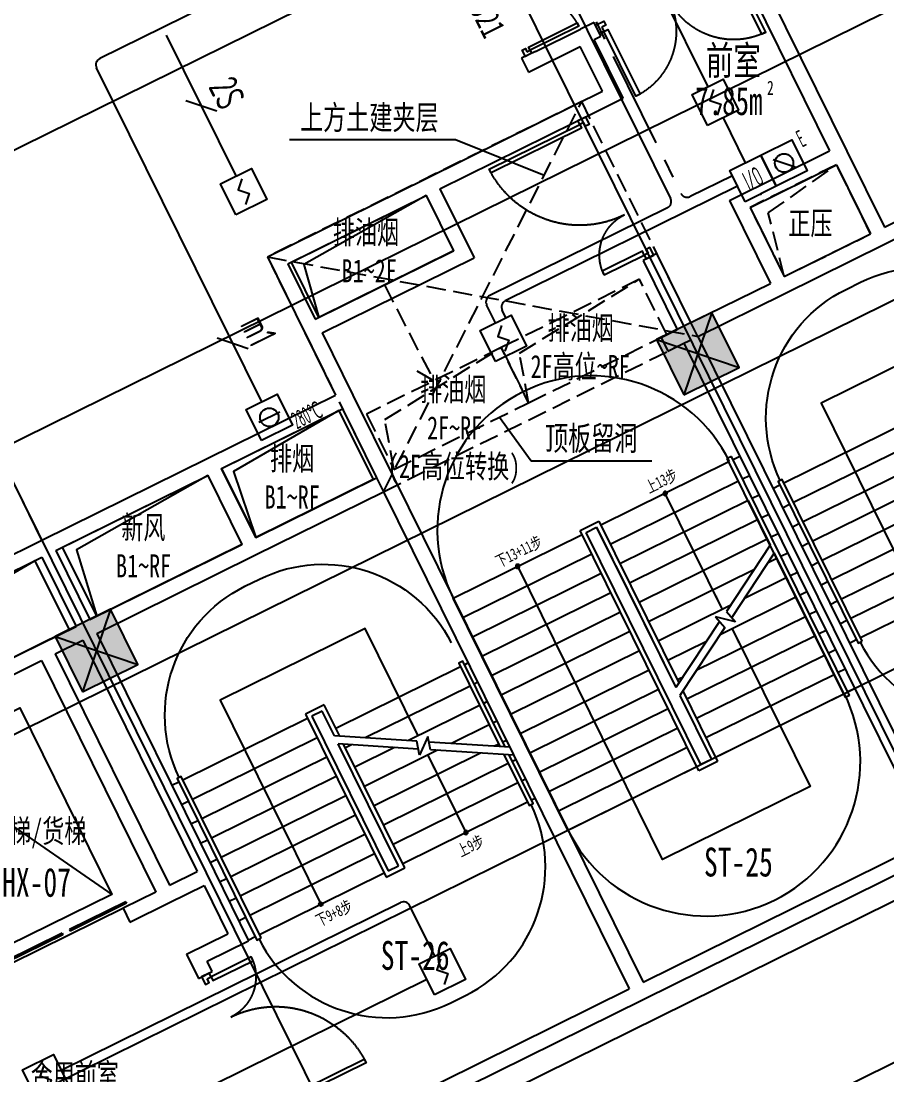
# Model space of a CAD drawing. Header units: millimetres. Extents: x -99490 to 495010, y -402480 to 18020.
# Drawn here: x 130915 to 142149, y -240074 to -226395 of the extents above; entities that cross this region are included whole.
import ezdxf
from ezdxf.enums import TextEntityAlignment as Align

# ---------------------------------------------------------------- set-up
doc = ezdxf.new("R2010")
doc.units = ezdxf.units.MM
doc.header["$LTSCALE"] = 1000
for name, pattern in [('__覆盖_A10-二层平面工作区_TEN25C3T$0$DASH', [0.35, 0.25, -0.1]), ('__覆盖_A10-二层平面工作区_TEN25C3T$0$HIDDEN', [9.525, 6.35, -3.175]), ('CENTER', [2, 1.25, -0.25, 0.25, -0.25])]:
    doc.linetypes.add(name, pattern=pattern)
doc.layers.get('DEFPOINTS').update_dxf_attribs({"color": 9})
for name, color, linetype in [('__覆盖_A10-二层平面工作区_TEN25C3T$0$__附着_A70-地上2~6F楼梯外参_TEN25H58_设计区$0$AD-NAME-ROOM', 9, 'Continuous'), ('__覆盖_A10-二层平面工作区_TEN25C3T$0$__附着_A70-地上2~6F楼梯外参_TEN25H58_设计区$0$AD-SIGN', 9, 'Continuous'), ('__覆盖_A10-二层平面工作区_TEN25C3T$0$__附着_A70-楼电梯B1F零件图_TEN25C3T_设计区_0$0$房间面积', 9, 'Continuous'), ('__覆盖_A10-二层平面工作区_TEN25C3T$0$AD-NAME-ROOM', 9, 'Continuous'), ('__覆盖_A10-二层平面工作区_TEN25C3T$0$AD-NUMB', 9, 'Continuous'), ('__覆盖_A10-二层平面工作区_TEN25C3T$0$AE-DOOR-INSD', 9, 'Continuous'), ('__覆盖_A10-二层平面工作区_TEN25C3T$0$AE-EQPM', 9, 'Continuous'), ('A-建筑底图', 9, 'Continuous'), ('C-XREF-EXT', 7, 'Continuous'), ('E-FAS-DEVC', 3, 'Continuous'), ('E-FAS-DIMS', 6, 'Continuous'), ('E-FAS-WIRE', 4, 'Continuous'), ('E-FAS-WIRE2', 4, 'CENTER'), ('E-UNIV-EL', 140, 'Continuous')]:
    doc.layers.add(name, color=color, linetype=linetype)
doc.styles.add('__覆盖_A10-二层平面工作区_TEN25C3T$0$__覆盖_A70-扶梯外参专项图纸_TEN25C3T_设计区$0$TH-STYLE1', font='Stfangso_0.ttf', dxfattribs={"width": 0.7})
doc.styles.add('__覆盖_A10-二层平面工作区_TEN25C3T$0$__附着_A70-地上2~6F楼梯外参_TEN25H58_设计区$0$TH-STYLE1', font='Stfangso_0.ttf', dxfattribs={"width": 0.7})
doc.styles.add('__覆盖_A10-二层平面工作区_TEN25C3T$0$__附着_A70-楼电梯B1F零件图_TEN25C3T_设计区_0$0$TH-STYLE1', font='Stfangso_0.ttf', dxfattribs={"width": 0.7})
doc.styles.add('__覆盖_A10-二层平面工作区_TEN25C3T$0$_TCH_SPACE', font='Stfangso_0.ttf', dxfattribs={"width": 0.7})
doc.styles.add('__覆盖_A10-二层平面工作区_TEN25C3T$0$TH-STYLE1', font='Stfangso_0.ttf', dxfattribs={"width": 0.7})
doc.styles.add('__覆盖_A10-二层平面工作区_TEN25C3T$0$TH-STYLE1_T3', font='Stfangso_0.ttf', dxfattribs={"width": 0.7})
doc.styles.add('_TEL_DIM', font='TSSDENG', dxfattribs={"width": 0.65, "height": 3.5, "bigfont": 'TSSDCHN'})
doc.styles.add('TH-STYLE3', font='tssdeng.shx', dxfattribs={"width": 0.65, "bigfont": 'tssdchn.shx'})
doc.dimstyles.new('__覆盖_A10-二层平面工作区_TEN25C3T$0$_TCH_ARCH&&150', dxfattribs={"dimtxt": 313.953488, "dimasz": 150, "dimexe": 375, "dimexo": 450, "dimgap": 150, "dimtad": 1, "dimdec": 0, "dimzin": 0, "dimdsep": 46, "dimtxsty": '__覆盖_A10-二层平面工作区_TEN25C3T$0$TH-STYLE1_T3', "dimblk": '__覆盖_A10-二层平面工作区_TEN25C3T$0$_ArchTick', "dimcen": 0.09, "dimclrd": 256, "dimclre": 256, "dimclrt": 256, "dimazin": 2, "dimtfac": 1, "dimtdec": 0, "dimtix": 1, "dimtmove": 2, "dimatfit": 3, "dimfxl": 1, "dimtolj": 1, "dimtzin": 0, "dimarcsym": 0})

# ---------------------------------------------------------------- blocks, each defined once
blk = doc.blocks.new('E-BFAS712')
blk.add_lwpolyline([(-1.5, -1.5), (-1.5, 1.5), (1.5, 1.5), (1.5, -1.5)], close=True)
at = {"layer": 'E-UNIV-EL'}
blk.add_line((1, 0), (-1, 0), dxfattribs=at)
blk.add_circle((0, 0), 0.8, dxfattribs=at)
at = {"layer": 'E-UNIV-EL', "style": 'TH-STYLE3', "width": 0.5}
blk.add_attdef('F', text='', height=1.5, dxfattribs=at).set_placement((3, -1.25), align=Align.MIDDLE)
blk = doc.blocks.new('E-BFAS730')
blk.add_lwpolyline([(-1.5, -1.5), (-1.5, 1.5), (1.5, 1.5), (1.5, -1.5)], close=True)
at = {"layer": 'E-UNIV-EL'}
blk.add_line((-0.707, 0.707), (0.707, -0.707), dxfattribs=at)
blk.add_circle((0, 0), 0.8, dxfattribs=at)
at = {"layer": 'E-UNIV-EL', "style": 'TH-STYLE3', "width": 0.5}
blk.add_attdef('F', text='', height=1.5, dxfattribs=at).set_placement((2.25, 1.25), align=Align.MIDDLE)
blk = doc.blocks.new('E-BFAS110')
blk.add_lwpolyline([(-1.5, -1.5), (-1.5, 1.5), (1.5, 1.5), (1.5, -1.5)], close=True)
at = {"layer": 'E-UNIV-EL'}
blk.add_lwpolyline([(0.354, 1.061), (-0.354, 0.354), (0.354, -0.354), (-0.354, -1.061)], dxfattribs=at)
blk = doc.blocks.new('$Equip$00002649')
at = {"layer": 'E-FAS-DEVC', "rotation": 359.9996786081254}
blk.add_blockref('E-BFAS110', (0, 0), dxfattribs=at)
blk = doc.blocks.new('E-ANNO04')
blk.add_line((-1, -1), (1, 1))
at = {"style": 'TH-STYLE3', "width": 0.7}
blk.add_attdef('N', text='', height=2.5, dxfattribs=at).set_placement((0, 2.5), align=Align.MIDDLE)
blk = doc.blocks.new('E-BFAS520')
blk.add_lwpolyline([(-1.5, -1.5), (-1.5, 1.5), (1.5, 1.5), (1.5, -1.5)], close=True)
at = {"layer": 'E-UNIV-EL', "style": 'TH-STYLE3', "width": 0.5}
blk.add_attdef('F', text='', height=1.7, dxfattribs=at).set_placement((0, 0), align=Align.MIDDLE)
blk = doc.blocks.new('$equip$00003465')
for p in [(0, 1.5), (-1.5, 0), (1.5, 0), (0, -1.5)]:
    blk.add_point(p)
at = {"rotation": 359.9996786081254}
blk.add_blockref('E-BFAS520', (0, 0), dxfattribs=at).add_auto_attribs({'F': 'I/O'})
at = {"color": 7, "style": '_TEL_DIM', "flags": 1}
for tag in ['REMARK', 'A']:
    blk.add_attdef(tag, text='', height=0.01, dxfattribs=at).set_placement((0, 0), align=Align.MIDDLE_CENTER)
blk = doc.blocks.new('__覆盖_A10-二层平面工作区_TEN25C3T$0$__附着_A70-地上2~6F楼梯外参_TEN25H58_设计区$0$_ARROW')
blk.add_solid([(0, 0), (-1, 0.1), (-1, -0.1)])
blk = doc.blocks.new('*U520')
at = {"layer": '__覆盖_A10-二层平面工作区_TEN25C3T$0$__附着_A70-地上2~6F楼梯外参_TEN25H58_设计区$0$AD-SIGN'}
h = blk.add_hatch(color=256, dxfattribs=at)
edge = h.paths.add_edge_path()
edge.add_arc((0, 0), 50, 0, 360)
blk.add_lwpolyline([(4270, 3920), (4270, 8487), (0, 8487), (0, 0)], dxfattribs=at)
blk.add_circle((0, 0), 50, dxfattribs=at)
at = {"layer": '__覆盖_A10-二层平面工作区_TEN25C3T$0$__附着_A70-地上2~6F楼梯外参_TEN25H58_设计区$0$AD-SIGN', "xscale": -400, "yscale": 400, "zscale": 400, "rotation": 90}
blk.add_blockref('__覆盖_A10-二层平面工作区_TEN25C3T$0$__附着_A70-地上2~6F楼梯外参_TEN25H58_设计区$0$_ARROW', (4270, 3920), dxfattribs=at)
at = {"layer": '__覆盖_A10-二层平面工作区_TEN25C3T$0$__附着_A70-地上2~6F楼梯外参_TEN25H58_设计区$0$AD-NAME-ROOM', "style": '__覆盖_A10-二层平面工作区_TEN25C3T$0$__附着_A70-地上2~6F楼梯外参_TEN25H58_设计区$0$TH-STYLE1', "width": 0.7}
blk.add_attdef('A', (-91, -389), '', height=250, dxfattribs=at)
blk = doc.blocks.new('*U519')
at = {"layer": '__覆盖_A10-二层平面工作区_TEN25C3T$0$__附着_A70-地上2~6F楼梯外参_TEN25H58_设计区$0$AD-SIGN'}
h = blk.add_hatch(color=256, dxfattribs=at)
edge = h.paths.add_edge_path()
edge.add_arc((0, 0), 50, 0, 360)
blk.add_lwpolyline([(0, 3360), (0, 0)], dxfattribs=at)
blk.add_circle((0, 0), 50, dxfattribs=at)
at = {"layer": '__覆盖_A10-二层平面工作区_TEN25C3T$0$__附着_A70-地上2~6F楼梯外参_TEN25H58_设计区$0$AD-SIGN', "xscale": 400, "yscale": 400, "zscale": 400, "rotation": 90}
blk.add_blockref('__覆盖_A10-二层平面工作区_TEN25C3T$0$__附着_A70-地上2~6F楼梯外参_TEN25H58_设计区$0$_ARROW', (0, 3360), dxfattribs=at)
at = {"layer": '__覆盖_A10-二层平面工作区_TEN25C3T$0$__附着_A70-地上2~6F楼梯外参_TEN25H58_设计区$0$AD-NAME-ROOM', "style": '__覆盖_A10-二层平面工作区_TEN25C3T$0$__附着_A70-地上2~6F楼梯外参_TEN25H58_设计区$0$TH-STYLE1', "width": 0.7}
blk.add_attdef('A', (-91, -389), '', height=250, dxfattribs=at)
blk = doc.blocks.new('*U553')
at = {"layer": '__覆盖_A10-二层平面工作区_TEN25C3T$0$__附着_A70-地上2~6F楼梯外参_TEN25H58_设计区$0$AD-SIGN'}
h = blk.add_hatch(color=256, dxfattribs=at)
edge = h.paths.add_edge_path()
edge.add_arc((0, 0), 50, 0, 360)
blk.add_lwpolyline([(0, 2240), (0, 0)], dxfattribs=at)
blk.add_circle((0, 0), 50, dxfattribs=at)
at = {"layer": '__覆盖_A10-二层平面工作区_TEN25C3T$0$__附着_A70-地上2~6F楼梯外参_TEN25H58_设计区$0$AD-SIGN', "xscale": 400, "yscale": 400, "zscale": 400, "rotation": 90}
blk.add_blockref('__覆盖_A10-二层平面工作区_TEN25C3T$0$__附着_A70-地上2~6F楼梯外参_TEN25H58_设计区$0$_ARROW', (0, 2240), dxfattribs=at)
at = {"layer": '__覆盖_A10-二层平面工作区_TEN25C3T$0$__附着_A70-地上2~6F楼梯外参_TEN25H58_设计区$0$AD-NAME-ROOM', "style": '__覆盖_A10-二层平面工作区_TEN25C3T$0$__附着_A70-地上2~6F楼梯外参_TEN25H58_设计区$0$TH-STYLE1', "width": 0.7}
blk.add_attdef('A', (-91, -389), '', height=250, dxfattribs=at)
blk = doc.blocks.new('*U552')
at = {"layer": '__覆盖_A10-二层平面工作区_TEN25C3T$0$__附着_A70-地上2~6F楼梯外参_TEN25H58_设计区$0$AD-SIGN'}
h = blk.add_hatch(color=256, dxfattribs=at)
edge = h.paths.add_edge_path()
edge.add_arc((0, 0), 50, 0, 360)
blk.add_lwpolyline([(4200, 2800), (4200, 5905), (0, 5905), (0, 0)], dxfattribs=at)
blk.add_circle((0, 0), 50, dxfattribs=at)
at = {"layer": '__覆盖_A10-二层平面工作区_TEN25C3T$0$__附着_A70-地上2~6F楼梯外参_TEN25H58_设计区$0$AD-SIGN', "xscale": -400, "yscale": 400, "zscale": 400, "rotation": 90}
blk.add_blockref('__覆盖_A10-二层平面工作区_TEN25C3T$0$__附着_A70-地上2~6F楼梯外参_TEN25H58_设计区$0$_ARROW', (4200, 2800), dxfattribs=at)
at = {"layer": '__覆盖_A10-二层平面工作区_TEN25C3T$0$__附着_A70-地上2~6F楼梯外参_TEN25H58_设计区$0$AD-NAME-ROOM', "style": '__覆盖_A10-二层平面工作区_TEN25C3T$0$__附着_A70-地上2~6F楼梯外参_TEN25H58_设计区$0$TH-STYLE1', "width": 0.7}
blk.add_attdef('A', (-91, -389), '', height=250, dxfattribs=at)
blk = doc.blocks.new('*U475')
for points in [[(0, 1000), (0, 0), (1600, 0), (1600, 1000)], [(1600, 1000), (0, 1000), (1482, 899), (1600, 0)]]:
    blk.add_lwpolyline(points, close=True)
blk.add_lwpolyline([(0, 1000), (1482, 899), (1600, 0)])
at = {"style": '__覆盖_A10-二层平面工作区_TEN25C3T$0$TH-STYLE1', "width": 0.7}
blk.add_attdef('留洞编号', (206, -20), '', height=200, dxfattribs=at)
blk = doc.blocks.new('*U478')
for points in [[(0, 1000), (0, 0), (2100, 0), (2100, 1000)], [(2100, 1000), (0, 1000), (1957, 887), (2100, 0)]]:
    blk.add_lwpolyline(points, close=True)
blk.add_lwpolyline([(0, 1000), (1957, 887), (2100, 0)])
at = {"style": '__覆盖_A10-二层平面工作区_TEN25C3T$0$TH-STYLE1', "width": 0.7}
blk.add_attdef('留洞编号', (206, -20), '', height=200, dxfattribs=at)
blk = doc.blocks.new('*U479')
for points in [[(0, 1000), (0, 0), (1700, 0), (1700, 1000)], [(1700, 1000), (0, 1000), (1577, 897), (1700, 0)]]:
    blk.add_lwpolyline(points, close=True)
blk.add_lwpolyline([(0, 1000), (1577, 897), (1700, 0)])
at = {"style": '__覆盖_A10-二层平面工作区_TEN25C3T$0$TH-STYLE1', "width": 0.7}
blk.add_attdef('留洞编号', (206, -20), '', height=200, dxfattribs=at)
blk = doc.blocks.new('*U480')
for points in [[(0, 800), (0, 0), (1950, 0), (1950, 800)], [(1950, 800), (0, 800), (1820, 701), (1950, 0)]]:
    blk.add_lwpolyline(points, close=True)
blk.add_lwpolyline([(0, 800), (1820, 701), (1950, 0)])
at = {"style": '__覆盖_A10-二层平面工作区_TEN25C3T$0$TH-STYLE1', "width": 0.7}
blk.add_attdef('留洞编号', (206, -20), '', height=200, dxfattribs=at)
blk = doc.blocks.new('*U482')
at = {"linetype": '__覆盖_A10-二层平面工作区_TEN25C3T$0$DASH'}
for p, q in [((0, 0), (4550, -3400)), ((0, -3400), (4550, 0))]:
    blk.add_line(p, q, dxfattribs=at)
blk.add_lwpolyline([(0, 0), (0, -3400), (4550, -3400), (4550, 0)], close=True, dxfattribs=at)
blk = doc.blocks.new('*U488')
at = {"linetype": '__覆盖_A10-二层平面工作区_TEN25C3T$0$DASH'}
blk.add_lwpolyline([(0, 0), (0, -800), (1950, -800), (1950, 0)], close=True, dxfattribs=at)
blk.add_lwpolyline([(0, -800), (180, -169), (1950, 0)], dxfattribs=at)
blk = doc.blocks.new('*U489')
at = {"linetype": '__覆盖_A10-二层平面工作区_TEN25C3T$0$DASH'}
blk.add_lwpolyline([(0, 0), (0, -800), (2000, -800), (2000, 0)], close=True, dxfattribs=at)
blk.add_lwpolyline([(0, -800), (180, -169), (2000, 0)], dxfattribs=at)
blk = doc.blocks.new('*U490')
at = {"linetype": '__覆盖_A10-二层平面工作区_TEN25C3T$0$DASH'}
blk.add_lwpolyline([(0, 0), (0, -1000), (1250, -1000), (1250, 0)], close=True, dxfattribs=at)
blk.add_lwpolyline([(0, -1000), (180, -169), (1250, 0)], dxfattribs=at)
blk = doc.blocks.new('__覆盖_A10-二层平面工作区_TEN25C3T$0$A$C20776C1F')
at = {"layer": '__覆盖_A10-二层平面工作区_TEN25C3T$0$AD-NAME-ROOM', "style": '__覆盖_A10-二层平面工作区_TEN25C3T$0$TH-STYLE1', "width": 0.7}
blk.add_attdef('楼电梯名称', (32, 134), '', height=300, dxfattribs=at)
blk = doc.blocks.new('__覆盖_A10-二层平面工作区_TEN25C3T$0$_ArchTick')
at = {"color": 0, "linetype": 'ByBlock', "const_width": 0.4}
blk.add_lwpolyline([(-0.5, -0.5), (0.5, 0.5)], dxfattribs=at)
blk = doc.blocks.new('*D532')
at = {"layer": 'A-建筑底图', "linetype": 'ByBlock', "lineweight": -2, "transparency": 16777216}
for p, q in [((1527991, 411215), (1528921, 409333)), ((1510359, 400578), (1528755, 409669)), ((1509595, 402124), (1510525, 400241))]:
    blk.add_line(p, q, dxfattribs=at)
at = {"layer": 'DEFPOINTS', "color": 0, "linetype": 'ByBlock', "transparency": 16777216}
for p in [(1527792, 411618), (1528755, 409669), (1509395, 402527)]:
    blk.add_point(p, dxfattribs=at)
at = {"layer": 'A-建筑底图', "linetype": 'ByBlock', "lineweight": -2, "transparency": 16777216, "xscale": 150, "yscale": 150, "zscale": 150}
for p, rotation in [((1528755, 409669), 26.2983916370525), ((1510359, 400578), 206.2983916370525)]:
    blk.add_blockref('__覆盖_A10-二层平面工作区_TEN25C3T$0$_ArchTick', p, dxfattribs=dict(at, rotation=rotation))
at = {"layer": 'A-建筑底图', "linetype": 'ByBlock', "transparency": 16777216, "insert": (1519419, 405402), "char_height": 314, "attachment_point": 5, "rotation": 26.2984, "style": '__覆盖_A10-二层平面工作区_TEN25C3T$0$TH-STYLE1_T3'}
blk.add_mtext('\\A1;20520', dxfattribs=at)
blk = doc.blocks.new('*U485')
for points in [[(30, 30), (60, 30), (60, 750), (30, 750)], [(1070, 30), (1040, 30), (1040, 350), (1070, 350)]]:
    blk.add_lwpolyline(points, close=True)
for points in [[(30, 0), (30, 30), (0, 30), (0, -30), (60, -30), (60, 0), (30, 0)], [(1070, 0), (1070, 30), (1100, 30), (1100, -30), (1040, -30), (1040, 0), (1070, 0)]]:
    blk.add_lwpolyline(points)
at = {"linetype": '__覆盖_A10-二层平面工作区_TEN25C3T$0$HIDDEN'}
for centre, radius, start, end in [((30, 30), 720, 0, 90), ((1070, 30), 320, 90, 180)]:
    blk.add_arc(centre, radius, start, end, dxfattribs=at)
blk = doc.blocks.new('__覆盖_A10-二层平面工作区_TEN25C3T$0$$DorLib2D$00000294')
at = {"layer": '__覆盖_A10-二层平面工作区_TEN25C3T$0$AE-DOOR-INSD', "xscale": 0.0009090909090909091, "yscale": 0.0009090909090909091, "zscale": 0.0009090909090909091}
blk.add_blockref('*U485', (-0.5, 0), dxfattribs=at)
blk = doc.blocks.new('__覆盖_A10-二层平面工作区_TEN25C3T$0$$DORLIB2D$00000127')
at = {"color": 0}
for points in [[(-0.5433, 0.7949), (-0.5433, 0.6904)], [(-0.0333, 0.7949), (-0.5433, 0.7949)], [(-0.0333, 0.7949), (-0.0333, 0.6904)], [(0.5433, 0.7949), (0.0333, 0.7949)], [(0.0333, 0.7949), (0.0333, 0.6904)], [(0.5433, 0.7949), (0.5433, 0.6904)], [(-0.0333, 0.6904), (-0.5433, 0.6904)], [(0.5433, 0.6904), (0.0333, 0.6904)], [(0.51, 0.5), (-0.51, 0.5)]]:
    blk.add_lwpolyline(points, dxfattribs=at)
blk = doc.blocks.new('*U496')
for points in [[(30, 30), (60, 30), (60, 500), (30, 500)], [(970, 30), (940, 30), (940, 500), (970, 500)]]:
    blk.add_lwpolyline(points, close=True)
for points in [[(30, 0), (30, 30), (0, 30), (0, -30), (60, -30), (60, 0), (30, 0)], [(970, 0), (970, 30), (1000, 30), (1000, -30), (940, -30), (940, 0), (970, 0)]]:
    blk.add_lwpolyline(points)
at = {"linetype": '__覆盖_A10-二层平面工作区_TEN25C3T$0$HIDDEN'}
for centre, start, end in [((30, 30), 0, 90), ((970, 30), 90, 180)]:
    blk.add_arc(centre, 470, start, end, dxfattribs=at)
blk = doc.blocks.new('__覆盖_A10-二层平面工作区_TEN25C3T$0$$DorLib2D$00000292')
at = {"layer": '__覆盖_A10-二层平面工作区_TEN25C3T$0$AE-DOOR-INSD', "xscale": 0.001, "yscale": 0.001, "zscale": 0.001}
blk.add_blockref('*U496', (-0.5, 0), dxfattribs=at)
blk = doc.blocks.new('A$C4BB53128')
at = {"layer": 'A-建筑底图'}
h = blk.add_hatch(color=256, dxfattribs=at)
h.dxf.hatch_style = 1
h.paths.add_polyline_path([(-2070.8, 24730.2), (-2788, 24375.8), (-2433.6, 23658.6), (-1716.4, 24013)])
h = blk.add_hatch(color=256, dxfattribs=at)
h.dxf.hatch_style = 1
h.paths.add_polyline_path([(-9870.4, 20875.8), (-10587.6, 20521.3), (-10233.2, 19804.1), (-9516, 20158.6)])
at = {"layer": '__覆盖_A10-二层平面工作区_TEN25C3T$0$AE-EQPM'}
blk.add_line((-12395, 18930.9), (-9854, 17174.9), dxfattribs=at)
blk.add_lwpolyline([(-12395, 18930.9), (-11050.3, 19595.5), (-9854, 17174.9), (-11198.8, 16510.4)], close=True, dxfattribs=at)
at = {"layer": 'A-建筑底图'}
for p, q in [((7849.3, 3753.9), (-24537.5, 69288.2)), ((0, 0), (-32337.1, 65433.7)), ((-58470.4, 3438.9), (16382.8, 40431.1)), ((-57754.9, 0), (16406.6, 36650.3)), ((-50080.8, 0), (16411.2, 32860.1)), ((-1535.4, 29289.3), (-317, 26823.9)), ((-1714.7, 29200.7), (-540.6, 26825)), ((-3596.3, 28493.9), (-3775.6, 28405.3)), ((-3507.7, 28314.6), (-3596.3, 28493.9)), ((-4358.4, 28117.3), (-3775.6, 28405.3)), ((-4449, 27849.4), (-3776.7, 28181.7)), ((-3488.7, 27599), (-3776.7, 28181.7)), ((-3597.4, 28270.3), (-3507.7, 28314.6)), ((-3220.8, 27508.3), (-3597.4, 28270.3)), ((-4358.4, 28117.3), (-4537.7, 28028.7)), ((-40375.2, 0), (16333.4, 28025.2)), ((-4537.7, 28028.7), (-4449, 27849.4)), ((-3847.3, 27421.8), (-3488.7, 27599)), ((-3669, 27286.8), (-3220.8, 27508.3)), ((-5775, 26469.1), (-3847.3, 27421.8)), ((-3848.3, 27198.2), (-3669, 27286.8)), ((-5596.7, 26334.1), (-3848.3, 27198.2)), ((-5394.1, 26967.5), (-7547.6, 26967.5)), ((-4244.5, 26508.1), (-5394.1, 26967.5)), ((-1840.6, 26182.5), (-540.6, 26825)), ((-317, 26823.9), (170.3, 25837.8)), ((-1572.7, 26091.8), (-452, 26645.7)), ((-452, 26645.7), (-9, 25749.2)), ((-7836.7, 25450.2), (-5775, 26469.1)), ((170.3, 25837.8), (1559.9, 26524.5)), ((-5596.7, 26334.1), (-5153.6, 25437.6)), ((-7568.8, 25359.5), (-5776, 26245.5)), ((-5776, 26245.5), (-5421.6, 25528.3)), ((-1840.6, 26182.5), (-1308.9, 25106.7)), ((169.3, 25614.2), (1469.2, 26256.6)), ((-1572.7, 26091.8), (-1129.6, 25195.4)), ((-1129.6, 25195.4), (-9, 25749.2)), ((-1130.6, 24971.7), (169.3, 25614.2)), ((-7836.7, 25450.2), (-7349.3, 24464)), ((-7214.4, 24642.3), (-5421.6, 25528.3)), ((-2783, 25493.8), (-2962.3, 25405.2)), ((-2339.9, 24597.2), (-2783, 25493.8)), ((-7568.8, 25359.5), (-7214.4, 24642.3)), ((-7125.7, 24463), (-5153.6, 25437.6)), ((-2962.3, 25405.2), (-2519.2, 24508.6)), ((-2339.9, 24597.2), (-1308.9, 25106.7)), ((-2251.3, 24417.9), (-1130.6, 24971.7)), ((-2070.8, 24730.2, 0), (-2433.6, 23658.6, 0)), ((-2728.2, 24405.3), (-2519.2, 24508.6)), ((-7349.3, 24464), (-6950.6, 23657.2)), ((-7125.7, 24463), (-6727, 23656.1)), ((-2788, 24375.8, 0), (-1716.4, 24013, 0)), ((-2728.2, 24405.3), (-2639.6, 24226)), ((-2251.3, 24417.9), (938.7, 17963.1)), ((-2639.6, 24226), (-2430.6, 24329.3)), ((-2430.6, 24329.3), (759.4, 17874.5)), ((-8609.1, 22837.5), (-6950.6, 23657.2)), ((-6727, 23656.1), (-6195.3, 22580.3)), ((-8430.9, 22702.5), (-6862, 23477.9)), ((-6862, 23477.9), (-6419, 22581.4)), ((-4822.7, 23370.3), (-4415.5, 22804.9)), ((-1133.1, 22516.5), (485, 23316.2)), ((-1009.1, 22265.5), (609.1, 23065.2)), ((-1815.8, 22859.6), (-1869.6, 22833)), ((-282.9, 19757.7), (-1815.8, 22859.6)), ((-1704, 22859.1), (-1793.6, 22814.8)), ((-10760.7, 21774.2), (-8609.1, 22837.5)), ((-4415.5, 22804.9), (-2848.2, 22804.9)), ((-1847.4, 22788.2), (-3510.4, 21966.3)), ((-336.6, 19731.1), (-1869.6, 22833)), ((-885, 22014.5), (733.1, 22814.2)), ((-10582.5, 21639.2), (-8610.2, 22613.9)), ((-8610.2, 22613.9), (-8167.1, 21717.4)), ((-8430.9, 22702.5), (-7987.8, 21806)), ((-7987.8, 21806), (-6419, 22581.4)), ((-6195.3, 22580.3), (-2961.1, 16035.9)), ((-1579.9, 22608.1), (-1669.6, 22563.8)), ((-1723.4, 22537.2), (-3386.4, 21715.3)), ((-1276.6, 22445.7), (-1186.9, 22490)), ((-761, 21763.5), (857.2, 22563.2)), ((-7988.9, 21582.4), (-6330.3, 22402.1)), ((-6330.3, 22402.1), (-3140.4, 15947.3)), ((-1455.9, 22357), (-1545.5, 22312.7)), ((-636.9, 21512.5), (981.2, 22312.2)), ((-1599.3, 22286.2), (-3262.3, 21464.3)), ((-1599.3, 22286.2), (-1312.9, 21706.5)), ((-1152.5, 22194.6), (-1062.9, 22238.9)), ((-1475.3, 22035.1), (-3138.3, 21213.3)), ((-1331.8, 22106), (-1421.5, 22061.7)), ((-512.9, 21261.4), (1105.3, 22061.1)), ((-3779.1, 21900.5), (-3537, 22020.1)), ((-2237.3, 18780.7), (-3779.1, 21900.5)), ((-3698.7, 21873.3), (-3564.2, 21939.8)), ((-3564.2, 21939.8), (-2537.3, 19861.7)), ((-3316.1, 21437.7), (-3564.2, 21939.8)), ((-3537, 22020.1), (-2498.8, 19919.3)), ((-1028.5, 21943.6), (-938.8, 21987.9)), ((-12464.1, 20932.4), (-10760.7, 21774.2)), ((-5424.5, 21020.4), (-3752.5, 21846.7)), ((-2210.1, 18861.1), (-3698.7, 21873.3)), ((-2210.1, 18861.1), (-3698.7, 21873.3)), ((-1351.2, 21784.1), (-3014.2, 20962.3)), ((-1207.8, 21855), (-1297.4, 21810.7)), ((-388.8, 21010.4), (1229.4, 21810.1)), ((-10582.5, 21639.2), (-10139.4, 20742.7)), ((-10139.4, 20742.7), (-8167.1, 21717.4)), ((-1312.9, 21706.5), (-1879.3, 20848.2)), ((-904.4, 21692.6), (-814.8, 21736.9)), ((-12285.8, 20797.4), (-10761.8, 21550.6)), ((-10761.8, 21550.6), (-10318.7, 20654.1)), ((-10050.8, 20563.4), (-7988.9, 21582.4)), ((-5300.4, 20769.4), (-3628.4, 21595.7)), ((-1261.7, 21603), (-1811, 20770.4)), ((-1227.2, 21533.1), (-1346.8, 21474)), ((-1261.7, 21603), (-358.8, 19776)), ((-1083.7, 21604), (-1173.4, 21559.7)), ((-780.4, 21441.6), (-690.7, 21485.9)), ((-264.8, 20759.4), (1353.4, 21559.1)), ((-5176.4, 20518.4), (-3504.4, 21344.7)), ((-3316.1, 21437.7), (-2537.3, 19861.7)), ((-1524.2, 21386.3), (-2890.2, 20711.2)), ((-959.7, 21353), (-1049.3, 21308.7)), ((-1103.1, 21282.1), (-1652.6, 21010.5)), ((-656.3, 21190.6), (-566.7, 21234.9)), ((-140.7, 20508.4), (1477.5, 21308.1)), ((-5052.3, 20267.4), (-3380.3, 21093.7)), ((-835.6, 21101.9), (-925.3, 21057.6)), ((-3935.8, 18008.2), (-5424.5, 21020.4)), ((-979.1, 21031.1), (-1960.7, 20545.9)), ((-532.3, 20939.5), (-442.6, 20983.8)), ((-9870.4, 20875.8, 0), (-10233.2, 19804.1, 0)), ((-4928.2, 20016.4), (-3256.3, 20842.6)), ((-1830.1, 20922.8), (-2766.1, 20460.2)), ((-1879.3, 20848.2), (-1761.6, 20714.1)), ((-711.6, 20850.9), (-801.2, 20806.6)), ((-1967.9, 20715.3), (-2537.3, 19861.7)), ((-855, 20780), (-2271.4, 20080)), ((-1761.6, 20714.1), (-2022.9, 20777.9)), ((-2022.9, 20777.9), (-1899.6, 20637.5)), ((-408.2, 20688.5), (-318.6, 20732.8)), ((-10766.8, 20432.7), (-10318.7, 20654.1)), ((-10587.6, 20521.3, 0), (-9516, 20158.6, 0)), ((-10050.8, 20563.4), (-8522.3, 17470.5)), ((-4804.2, 19765.3), (-3132.2, 20591.6)), ((-1899.6, 20637.5), (-2486.1, 19758.2)), ((-731, 20529), (-2394, 19707.2)), ((-587.5, 20599.9), (-677.2, 20555.6)), ((-11842.8, 19900.9), (-10766.8, 20432.7)), ((-10588.6, 20297.7), (-10230.1, 20474.8)), ((-10230.1, 20474.8), (-8745.9, 17471.6)), ((-2140, 20457.3), (-2642.1, 20209.2)), ((-284.2, 20437.5), (-194.5, 20481.8)), ((-10588.6, 20297.7), (-9104.4, 17294.4)), ((-4680.1, 19514.3), (-3008.2, 20340.6)), ((-606.9, 20278), (-2269.9, 19456.1)), ((-463.5, 20348.9), (-553.1, 20304.6)), ((-11843.8, 19677.3), (-10767.9, 20209.1)), ((-10767.9, 20209.1), (-9283.7, 17205.8)), ((-5330.2, 20130), (-6948.4, 19330.3)), ((-5231.6, 20178.8), (-5276.4, 20156.6)), ((-4556.1, 19263.3), (-2884.1, 20089.6)), ((-2450.7, 19991.4), (-2518, 19958.2)), ((-482.8, 20027), (-2145.9, 19205.1)), ((-339.4, 20097.9), (-429.1, 20053.6)), ((-5206.2, 19879), (-6566.6, 19206.7)), ((-5107.5, 19927.8), (-5152.4, 19905.6)), ((-4432, 19012.3), (-2760.1, 19838.6)), ((-215.4, 19846.8), (-305, 19802.5)), ((-2486.1, 19758.2), (-2075.6, 18927.5)), ((-2486.1, 19758.2), (-2075.6, 18927.5)), ((-2447.7, 19815.8), (-1995.2, 18900.3)), ((-358.8, 19776), (-2021.8, 18954.1)), ((-282.9, 19757.7), (-336.6, 19731.1)), ((-7099, 19635.2), (-7341.1, 19515.5)), ((-6897.9, 19228.1), (-7099, 19635.2)), ((-5082.1, 19628), (-6005.5, 19171.7)), ((-4983.5, 19676.7), (-5028.3, 19654.6)), ((-4308, 18761.3), (-2636, 19587.5)), ((-8932.7, 18662), (-7314.5, 19461.7)), ((-7341.1, 19515.5), (-6295.5, 17399.8)), ((-7126.2, 19554.8), (-7260.7, 19488.3)), ((-7260.7, 19488.3), (-6268.3, 17480.2)), ((-6967, 19232.6), (-7126.2, 19554.8)), ((-4859.4, 19425.7), (-4904.3, 19403.6)), ((-4958.1, 19377), (-5448.9, 19134.4)), ((-4183.9, 18510.2), (-2512, 19336.5)), ((-8808.6, 18411), (-7190.5, 19210.7)), ((-5897.8, 19163.5), (-6967, 19232.6)), ((-5861.3, 18980.3), (-5897.8, 19163.5)), ((-5753.1, 19226.6), (-5861.3, 18980.3)), ((-5718.2, 19051.6), (-5753.1, 19226.6)), ((-4691.3, 19085.4), (-5738.5, 19153.1)), ((-4735.4, 19174.7), (-4780.2, 19152.5)), ((-6133.8, 17546.6), (-6915.9, 19129.1)), ((-5877.6, 19061.9), (-6915.9, 19129.1)), ((-6053.4, 17519.4), (-6846.7, 19124.6)), ((-6745.9, 19118.1), (-6824.3, 19079.3)), ((-6187, 19082), (-6700.3, 18828.3)), ((-5628.2, 19045.8), (-6576.2, 18577.3)), ((-4640.1, 18981.9), (-5718.2, 19051.6)), ((-4834, 19126), (-4890.1, 19098.3)), ((-4059.9, 18259.2), (-2387.9, 19085.5)), ((-8684.6, 18160), (-7066.4, 18959.7)), ((-5069.4, 19009.6), (-6452.2, 18326.3)), ((-4611.3, 18923.7), (-4656.2, 18901.5)), ((-1995.2, 18900.3), (-2237.3, 18780.7)), ((-2075.6, 18927.5), (-2210.1, 18861.1)), ((-4710, 18874.9), (-6328.1, 18075.2)), ((-3935.8, 18008.2), (-2263.9, 18834.5)), ((-9076.1, 18591.2), (-8986.5, 18635.5)), ((-8560.5, 17909), (-6942.3, 18708.7)), ((-4585.9, 18623.9), (-6204.1, 17824.2)), ((-4487.3, 18672.7), (-4532.1, 18650.5)), ((-8952.1, 18340.1), (-8862.4, 18384.4)), ((-8436.5, 17658), (-6818.3, 18457.7)), ((-4461.8, 18372.9), (-6080, 17573.2)), ((-4363.2, 18421.6), (-4408.1, 18399.5)), ((-8312.4, 17406.9), (-6694.2, 18206.6)), ((-8828, 18089.1), (-8738.4, 18133.4)), ((-8188.4, 17155.9), (-6570.2, 17955.6)), ((-8704, 17838.1), (-8614.3, 17882.4)), ((-2961.1, 16035.9), (759.4, 17874.5)), ((-8064.3, 16904.9), (-6446.1, 17704.6)), ((-2962.2, 15812.3), (937.6, 17739.5)), ((-8579.9, 17587.1), (-8490.3, 17631.4)), ((-6295.5, 17399.8), (-6053.4, 17519.4)), ((-6268.3, 17480.2), (-6133.8, 17546.6)), ((-9104.4, 17294.4), (-8745.9, 17471.6)), ((-8522.3, 17470.5), (-8079.3, 16574)), ((-8455.9, 17336.1), (-8366.2, 17380.4)), ((-7940.3, 16653.9), (-6322.1, 17453.6)), ((-9105.4, 17070.8), (-8657.3, 17292.3)), ((-8657.3, 17292.3), (-8347.2, 16664.7)), ((-9283.7, 17205.8), (-9709.5, 16995.3)), ((-8331.8, 17085), (-8242.2, 17129.3)), ((-9709.5, 16995.3), (-9620.9, 16816)), ((-9620.9, 16816), (-9105.4, 17070.8)), ((-8207.8, 16834), (-8118.1, 16878.3)), ((-8885.1, 16398.9), (-8347.2, 16664.7)), ((-8617.2, 16308.2), (-8079.3, 16574)), ((-8083.7, 16583), (-7994.1, 16627.3)), ((-8885.1, 16398.9), (-8730, 16085.1)), ((-8550.7, 16173.7), (-8617.2, 16308.2)), ((-8730, 16085.1), (-8550.7, 16173.7)), ((-7398.8, 13842.8), (-3140.4, 15947.3)), ((-7399.8, 13619.2), (-2962.2, 15812.3))]:
    blk.add_line(p, q, dxfattribs=at)
at = {"layer": 'A-建筑底图', "linetype": '__覆盖_A10-二层平面工作区_TEN25C3T$0$DASH', "lineweight": -2, "ltscale": 3}
blk.add_lwpolyline([(-10760.7, 21774.2), (-16035.6, 32447.8)], dxfattribs=at)
at = {"layer": 'A-建筑底图'}
for points in [[(10249.9, 31568.3), (5902.3, 19858.5), (-15559, 9252.4)], [(-4748.9, 19089.1), (-5298.6, 20201.4), (-5352.4, 20174.9), (-4818, 19093.6)], [(-4766.9, 18990.1), (-4439.7, 18328.1), (-4385.9, 18354.7), (-4697.7, 18985.6)]]:
    blk.add_lwpolyline(points, dxfattribs=at)
for points in [[(-1182.1, 22548.1, -0.411076), (-327.6, 25028.4), (-139.4, 25121.4, -0.411076), (2349.9, 24293.6)], [(-145.4, 20450.3, 0.411076), (2343.9, 19622.5), (2532.2, 19715.5, 0.411076), (3386.6, 22195.8)], [(-8981.6, 18693.6, -0.411076), (-8127.2, 21173.9), (-7938.9, 21266.9, -0.411076), (-5449.6, 20439.1)], [(-7944.9, 16595.8, 0.411076), (-5455.6, 15768), (-5267.4, 15861, 0.411076), (-4412.9, 18341.3)]]:
    blk.add_lwpolyline(points, format="xyb", dxfattribs=at)
at = {"layer": 'A-建筑底图', "linetype": '__覆盖_A10-二层平面工作区_TEN25C3T$0$DASH'}
blk.add_lwpolyline([(-6318, 25085.3), (-5675.4, 23841.3), (-5964.8, 24007.1)], dxfattribs=at)
at = {"layer": 'A-建筑底图', "elevation": 0}
for points in [[(-2433.6, 23658.6), (-1716.4, 24013), (-2070.8, 24730.2), (-2788, 24375.8)], [(-10233.2, 19804.1), (-9516, 20158.6), (-9870.4, 20875.8), (-10587.6, 20521.3)]]:
    blk.add_lwpolyline(points, close=True, dxfattribs=at)
at = {"layer": 'A-建筑底图'}
for points in [[(-118.6, 20463.6), (-1155.3, 22561.4), (-1209.1, 22534.8), (-172.4, 20437)], [(-7918.1, 16609.1), (-8954.8, 18706.9), (-9008.6, 18680.3), (-7971.9, 16582.5)]]:
    blk.add_lwpolyline(points, close=True, dxfattribs=at)
for centre, start, end in [((-3631.5, 21906.5), 26.29839, 206.29839), ((-2142.8, 18894.3), 206.29839, 26.29839)]:
    blk.add_arc(centre, 2000, start, end, dxfattribs=at)
ref = blk.add_blockref('__覆盖_A10-二层平面工作区_TEN25C3T$0$$DorLib2D$00000292', (-4780.3, 28745.4), dxfattribs=dict(at, xscale=-1500, yscale=-1500, zscale=-1500, rotation=116.2983967431936))
ref.add_attrib('A', 'M1521', (-5347.3, 28934.2), dxfattribs={"layer": '__覆盖_A10-二层平面工作区_TEN25C3T$0$AD-NUMB', "height": 313.95, "rotation": 296.2984, "style": '__覆盖_A10-二层平面工作区_TEN25C3T$0$TH-STYLE1', "width": 0.7})
for name, p, xscale, yscale, zscale, rotation in [('__覆盖_A10-二层平面工作区_TEN25C3T$0$$DorLib2D$00000292', (-2655.5, 28847.3), 2000, -2000, 2000, 26.29839163668666), ('__覆盖_A10-二层平面工作区_TEN25C3T$0$$DorLib2D$00000294', (-3315.7, 26346), 2000, -2000, 2000, 296.298391636943), ('__覆盖_A10-二层平面工作区_TEN25C3T$0$$DORLIB2D$00000127', (-10382.4, 16551.3), 1599.999999999999, 200, 1599.999999999999, 26.29839163698708), ('__覆盖_A10-二层平面工作区_TEN25C3T$0$$DorLib2D$00000294', (-8197.3, 15232.9), -2000, 2000, -2000, 296.2983916369316)]:
    blk.add_blockref(name, p, dxfattribs=dict(at, xscale=xscale, yscale=yscale, zscale=zscale, rotation=rotation))
at = {"layer": 'A-建筑底图', "linetype": '__覆盖_A10-二层平面工作区_TEN25C3T$0$DASH', "rotation": 26.30000000000001}
for name, p in [('*U482', (-7836.7, 25450.2)), ('*U489', (-4801.1, 24272.9, 0)), ('*U488', (-6549.4, 23409.3, 0))]:
    blk.add_blockref(name, p, dxfattribs=at)
at = {"layer": 'A-建筑底图', "rotation": 26.30000000000001}
blk.add_blockref('*U490', (-1572.6, 26091.8), dxfattribs=at)
at = {"layer": 'A-建筑底图', "xscale": -1, "rotation": 26.29839163689869}
for name, p in [('*U480', (-5421.6, 25528.3)), ('*U479', (-6464, 22559.1, 0)), ('*U478', (-8167.1, 21717.4)), ('*U475', (-10408.4, 20609.8))]:
    blk.add_blockref(name, p, dxfattribs=at)
at = {"layer": 'A-建筑底图'}
ref = blk.add_blockref('*U552', (657.2, 20902.7), dxfattribs=dict(at, xscale=0.5, yscale=0.5, zscale=0.5, rotation=26.29839163693293))
ref.add_attrib('A', '下9+8步', dxfattribs={"layer": '__覆盖_A10-二层平面工作区_TEN25C3T$0$__附着_A70-地上2~6F楼梯外参_TEN25H58_设计区$0$AD-NAME-ROOM', "height": 150, "rotation": 26.29839, "style": '__覆盖_A10-二层平面工作区_TEN25C3T$0$__附着_A70-地上2~6F楼梯外参_TEN25H58_设计区$0$TH-STYLE1', "width": 0.7}).set_placement((657.4, 20568.5), align=Align.BOTTOM_LEFT)
ref = blk.add_blockref('*U519', (-2674.5, 22379.5), dxfattribs=dict(at, xscale=-0.4999999999999996, yscale=0.5, zscale=0.5, rotation=206.298391636962))
ref.add_attrib('A', '上13步', dxfattribs={"layer": '__覆盖_A10-二层平面工作区_TEN25C3T$0$__附着_A70-地上2~6F楼梯外参_TEN25H58_设计区$0$AD-NAME-ROOM', "height": 150, "rotation": 26.29839, "style": '__覆盖_A10-二层平面工作区_TEN25C3T$0$__附着_A70-地上2~6F楼梯外参_TEN25H58_设计区$0$TH-STYLE1', "width": 0.7}).set_placement((-2862.8, 22337.5), align=Align.BOTTOM_LEFT)
ref = blk.add_blockref('*U520', (-4588.5, 21433.6), dxfattribs=dict(at, xscale=-0.4999999999999996, yscale=0.5, zscale=0.5, rotation=206.298391636962))
ref.add_attrib('A', '下13+11步', dxfattribs={"layer": '__覆盖_A10-二层平面工作区_TEN25C3T$0$__附着_A70-地上2~6F楼梯外参_TEN25H58_设计区$0$AD-NAME-ROOM', "height": 150, "rotation": 26.29839, "style": '__覆盖_A10-二层平面工作区_TEN25C3T$0$__附着_A70-地上2~6F楼梯外参_TEN25H58_设计区$0$TH-STYLE1', "width": 0.7}).set_placement((-4808.2, 21376.1), align=Align.BOTTOM_LEFT)
ref = blk.add_blockref('*U552', (-7142.4, 17048.2), dxfattribs=dict(at, xscale=0.4999999999999996, yscale=0.4999999999999996, zscale=0.4999999999999996, rotation=26.29839163697318))
ref.add_attrib('A', '下9+8步', dxfattribs={"layer": '__覆盖_A10-二层平面工作区_TEN25C3T$0$__附着_A70-地上2~6F楼梯外参_TEN25H58_设计区$0$AD-NAME-ROOM', "height": 150, "rotation": 26.29839, "style": '__覆盖_A10-二层平面工作区_TEN25C3T$0$__附着_A70-地上2~6F楼梯外参_TEN25H58_设计区$0$TH-STYLE1', "width": 0.7}).set_placement((-7142.1, 16714), align=Align.BOTTOM_LEFT)
ref = blk.add_blockref('*U553', (-5259.7, 17978.6), dxfattribs=dict(at, xscale=-0.4999999999999997, yscale=0.4999999999999997, zscale=0.4999999999999997, rotation=26.29839163697319))
ref.add_attrib('A', '上9步', dxfattribs={"layer": '__覆盖_A10-二层平面工作区_TEN25C3T$0$__附着_A70-地上2~6F楼梯外参_TEN25H58_设计区$0$AD-NAME-ROOM', "height": 150, "rotation": 26.29839, "style": '__覆盖_A10-二层平面工作区_TEN25C3T$0$__附着_A70-地上2~6F楼梯外参_TEN25H58_设计区$0$TH-STYLE1', "width": 0.7}).set_placement((-5305.8, 17618.8), align=Align.BOTTOM_LEFT)
blk.add_blockref('__覆盖_A10-二层平面工作区_TEN25C3T$0$A$C20776C1F', (-11791.9, 17713.2), dxfattribs=at).add_auto_attribs({'楼电梯名称': '消防梯/货梯'})
at = {"layer": '__覆盖_A10-二层平面工作区_TEN25C3T$0$__附着_A70-楼电梯B1F零件图_TEN25C3T_设计区_0$0$房间面积', "style": '__覆盖_A10-二层平面工作区_TEN25C3T$0$__附着_A70-楼电梯B1F零件图_TEN25C3T_设计区_0$0$TH-STYLE1', "width": 0.7}
for s, p in [('ST-25', (-2171.1, 17407.3)), ('HX-07', (-11277.6, 17144.6)), ('ST-26', (-6365, 16195))]:
    blk.add_text(s, height=375, dxfattribs=at).set_placement(p)
at = {"layer": 'A-建筑底图', "style": '__覆盖_A10-二层平面工作区_TEN25C3T$0$TH-STYLE1', "width": 0.7}
for s, height, p in [('前室', 375, (-2148.7, 27812.7)), ('上方土建夹层', 313.95, (-7412.6, 27102.5)), ('顶板留洞', 313.95, (-4234.2, 22939.9)), ('合用前室', 300, (-10908.4, 14681.5))]:
    blk.add_text(s, height=height, dxfattribs=at).set_placement(p)
at = {"layer": 'A-建筑底图', "linetype": 'ByBlock', "width": 0.7}
for s, height, style, p in [('7.85m', 366.28, '__覆盖_A10-二层平面工作区_TEN25C3T$0$_TCH_SPACE', (-2284.6, 27290.7)), ('2', 183.1, '__覆盖_A10-二层平面工作区_TEN25C3T$0$_TCH_SPACE', (-1353.4, 27553.2)), ('正压', 300, '__覆盖_A10-二层平面工作区_TEN25C3T$0$TH-STYLE1', (-1076.6, 25736.8))]:
    blk.add_text(s, height=height, dxfattribs=dict(at, style=style)).set_placement(p)
at = {"layer": 'A-建筑底图', "linetype": 'ByBlock', "char_height": 300, "attachment_point": 1, "style": '__覆盖_A10-二层平面工作区_TEN25C3T$0$TH-STYLE1'}
for s, width, insert in [('\\pi126.62;排油烟\\P\\pi98.624; B1~2F', 1154.338, (-7113.4, 25919.2)), ('\\pi377.26;排油烟\\P\\pi14.533; 2F高位~RF', 1655.611, (-4578.4, 24677)), ('\\pi559.89;排油烟\\P\\pi507.09; 2F~RF\\P\\pi141.65;(2F高位转换)', 2020.899, (-6413.9, 23881.1)), ('\\pi285.71;排烟\\P\\pi73.806; B1~RF', 1154.338, (-8088.2, 22983.5)), ('\\pi390.13;新风\\P\\pi180.29; B1~RF', 1367.307, (-10122.4, 22089.7))]:
    blk.add_mtext_dynamic_manual_height_columns(s, width=width, gutter_width=1500, heights=[0], dxfattribs=dict(at, insert=insert))
at = {"layer": 'A-建筑底图', "style": '__覆盖_A10-二层平面工作区_TEN25C3T$0$__覆盖_A70-扶梯外参专项图纸_TEN25C3T_设计区$0$TH-STYLE1', "width": 0.7}
for tag, p in [('从一层上', (-22115.9, 51236.1)), ('下至一层', (-21070.5, 50140.8)), ('上至三层', (-29785.2, 44316)), ('从三层下', (-28727.8, 43187.7))]:
    blk.add_attdef(tag, p, '', height=125, rotation=42.0392, dxfattribs=at)
at = {"layer": 'A-建筑底图', "linetype": 'ByBlock'}
dim = blk.add_aligned_dim(p1=(-12734, 10983.1), p2=(5662.2, 20074.4), distance=-2174.4, dimstyle='__覆盖_A10-二层平面工作区_TEN25C3T$0$_TCH_ARCH&&150', dxfattribs=at)
dim.commit()
dim.dimension.update_dxf_attribs({"geometry": '*D532', "text_midpoint": (-2710.2, 13858), "insert": (-1522129.4, -391544)})

msp = doc.modelspace()

# ---------------------------------------------------------------- linework, layer by layer
at = {"layer": 'E-FAS-WIRE', "linetype": 'Continuous'}
for p, q in [((138174, -223910), (139825, -227250)), ((137598, -225171), (139342, -228699)), ((134791, -225471), (131935, -226882)), ((133704, -228406), (132801, -226580)), ((134037, -231337), (131894, -227003)), ((140024, -227653), (140312, -228236)), ((140210, -228537), (137198, -230026)), ((139301, -228819), (136997, -229958)), ((137071, -230312), (136956, -230079)), ((137206, -230245), (137157, -230147)), ((131436, -240012), (135838, -237837)), ((136282, -238532), (135958, -237878)), ((136180, -238834), (131868, -240965))]:
    msp.add_line(p, q, dxfattribs=at)
for centre, start, end in [((131975, -226963), 116.2984, 206.2984), ((139261, -228739), 296.2984, 26.2984), ((137037, -230039), 116.2984, 206.2984), ((137238, -230107), 116.2984, 206.2984), ((135878, -237918), 26.2984, 116.2984)]:
    msp.add_arc(centre, 90, start, end, dxfattribs=at)
at = {"layer": 'E-FAS-WIRE2'}
for p, q in [((137711, -225060), (139476, -228632)), ((140144, -228403), (139597, -228673))]:
    msp.add_line(p, q, dxfattribs=at)
msp.add_arc((139557, -228592), 90, 206.2984, 296.2984, dxfattribs=at)

# ---------------------------------------------------------------- block references
at = {"layer": 'C-XREF-EXT'}
msp.add_blockref('A$C4BB53128', (141947, -254906), dxfattribs=at)
at = {"layer": 'E-FAS-DEVC', "xscale": 150, "yscale": 150, "zscale": 150}
for name, p, rotation in [('$Equip$00002649', (139924, -227451), 26.2983916369641), ('$equip$00003465', (140412, -228438), 26.29839163697536), ('$Equip$00002649', (133803, -228608), 26.2983916369641), ('$Equip$00002649', (137171, -230513), 26.2983916369641), ('$Equip$00002649', (136381, -238734), 26.2983916369641), ('$Equip$00002649', (131234, -240112), 26.2983916369641)]:
    msp.add_blockref(name, p, dxfattribs=dict(at, rotation=rotation))
at = {"layer": 'E-FAS-DEVC', "xscale": 150, "yscale": 150, "zscale": 150, "rotation": 26.29839195835474}
for name, p, values in [('E-BFAS730', (140815, -228238), {'F': 'E'}), ('E-BFAS712', (134136, -231539), {'F': '280℃'})]:
    msp.add_blockref(name, p, dxfattribs=at).add_auto_attribs(values)
at = {"layer": 'E-FAS-DIMS', "xscale": 150, "yscale": 150, "zscale": 150, "rotation": 296.2984115854396}
for p, values in [((133252, -227493), {'N': '2S'}), ((133660, -230575), {'N': 'm1'})]:
    msp.add_blockref('E-ANNO04', p, dxfattribs=at).add_auto_attribs(values)

doc.saveas('drawing.dxf')
